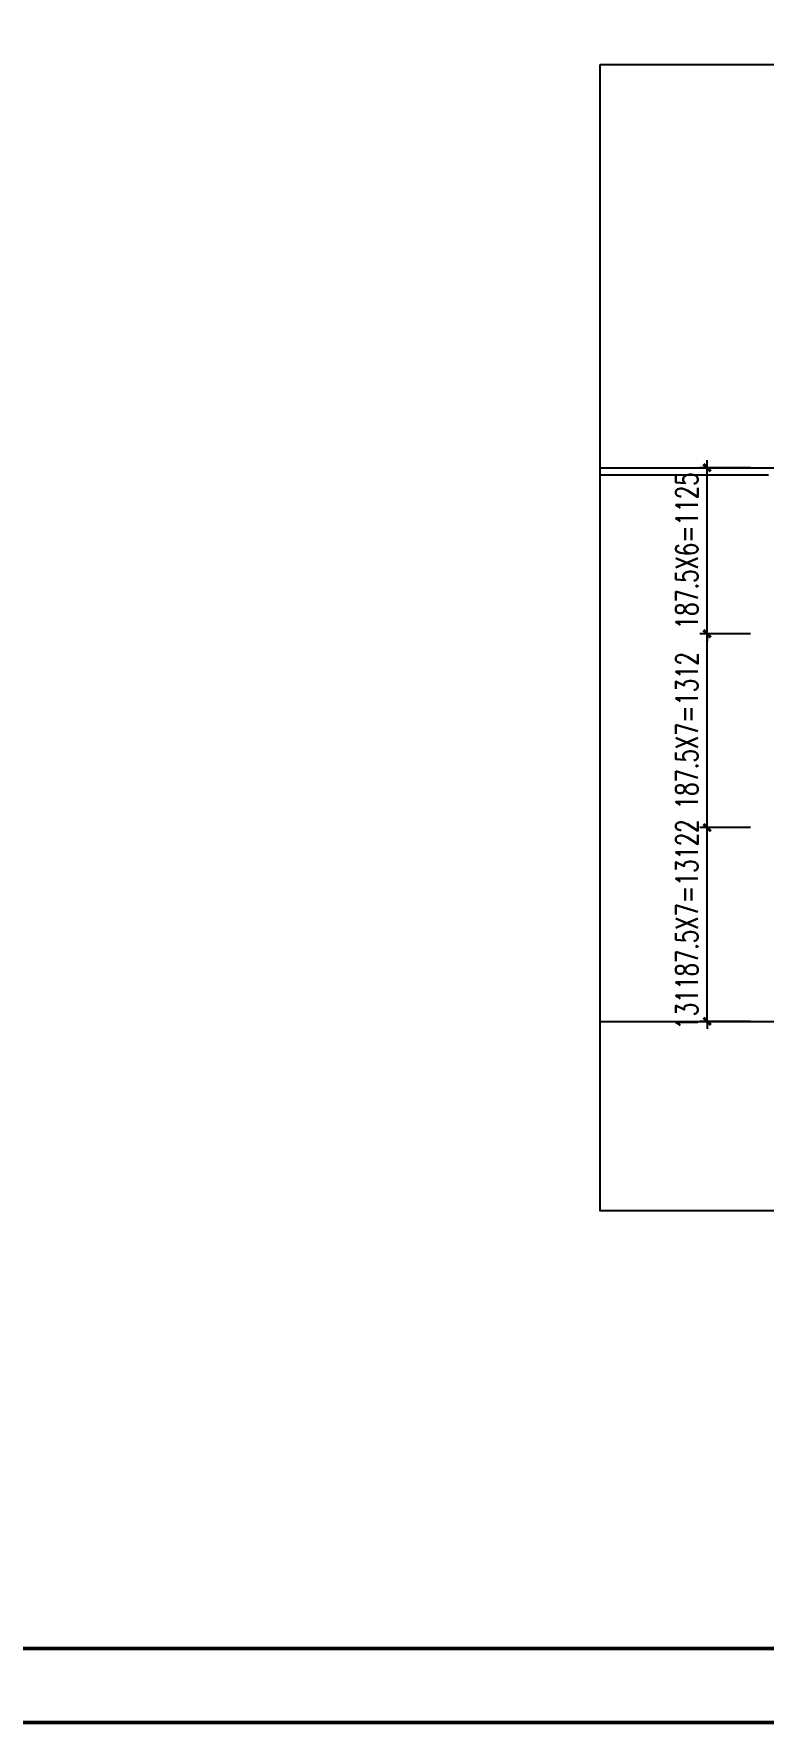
# Model space of a CAD drawing. Extents: x -222544 to -13848, y -31368 to 85559.
# Drawn here: x -35942 to -31005, y -31368 to -19918 of the extents above; entities that cross this region are included whole.
import ezdxf
from ezdxf.enums import TextEntityAlignment as Align
from ezdxf.xclip import XClip

# ---------------------------------------------------------------- set-up
doc = ezdxf.new("R2010")
doc.units = 0
doc.header["$LTSCALE"] = 1000
doc.header["$MEASUREMENT"] = 0
doc.header["$XCLIPFRAME"] = 0
doc.linetypes.add('10平面$0$DOTE', pattern=[2.42, 2, -0.2, 0.02, -0.2])
doc.linetypes.add('DOTE', pattern=[2.42, 2, -0.2, 0.02, -0.2])
doc.layers.get('Defpoints').update_dxf_attribs({"color": 210})
for name, color, linetype in [('0-cxFrame', 155, 'Continuous'), ('10平面$0$A-AXIS-DOTE', 14, '10平面$0$DOTE'), ('10平面$0$AS-WALL', 40, 'Continuous'), ('A-AXIS-DOTE', 14, 'DOTE'), ('A-AXIS-DP', 126, 'Continuous'), ('A-SFCE', 30, 'Continuous'), ('A-WINDOW', 140, 'Continuous'), ('DIM_SYMB', 3, 'Continuous')]:
    doc.layers.add(name, color=color, linetype=linetype)
doc.layers.add('0-cxText', color=131, linetype='Continuous', lineweight=25)
doc.styles.add('_TCH_DIM_T3', font='SIMPLEX', dxfattribs={"width": 0.705882, "bigfont": 'GBCBIG'})
doc.styles.add('cx_tuming', font='')
doc.styles.add('cx_tuqian1', font='')
doc.styles.add('黑体', font='', dxfattribs={"height": 12})
doc.styles.get('cx_tuming').set_extended_font_data('SimHei')
doc.styles.get('cx_tuqian1').set_extended_font_data('SimSun')
doc.styles.get('黑体').set_extended_font_data('SimHei')
doc.dimstyles.new('_TCH_ARCH&&50', dxfattribs={"dimtxt": 148.75, "dimasz": 50, "dimexe": 50, "dimexo": 50, "dimgap": 63.125, "dimtad": 1, "dimdec": 0, "dimzin": 0, "dimdsep": 46, "dimtxsty": '_TCH_DIM_T3', "dimblk": 'ARCHTICK', "dimcen": 0.09, "dimclrt": 7, "dimazin": 2, "dimtfac": 1, "dimtdec": 0, "dimtix": 1, "dimtmove": 2, "dimatfit": 3, "dimfxl": 0, "dimtolj": 1, "dimtzin": 0, "dimarcsym": 0})

# ---------------------------------------------------------------- blocks, each defined once
blk = doc.blocks.new('10平面$0$dote')
at = {"layer": '10平面$0$A-AXIS-DOTE'}
blk.add_line((91882.2, -264080), (91882.2, 36662.3), dxfattribs=at)
at = {"layer": '10平面$0$A-AXIS-DOTE', "ltscale": 2}
blk.add_line((98696.4, -255900), (-97273.6, -255900), dxfattribs=at)
blk = doc.blocks.new('10平面')
at = {"layer": '10平面$0$AS-WALL'}
blk.add_blockref('10平面$0$dote', (-220736.4, 804820), dxfattribs=at)
blk = doc.blocks.new('TK22.A1 L(Dragon)')
at = {"layer": '0-cxFrame', "color": 7, "const_width": 0.5}
blk.add_lwpolyline([(0, 0), (-841, 0), (-841, 594), (0, 594)], close=True, dxfattribs=at)
at = {"layer": '0-cxFrame', "const_width": 0.5}
blk.add_lwpolyline([(-80, 10), (-821, 10), (-821, 584), (-80, 584)], close=True, dxfattribs=at)
at = {"style": '黑体', "flags": 4}
blk.add_attdef('图幅', text='', height=3.3, dxfattribs=at).set_placement((-40, 3), align=Align.RIGHT)
at = {"layer": '0-cxText', "flags": 4}
for tag, height, style, p in [('建设单位', 3.5, 'cx_tuming', (-45, 240)), ('项目名称', 3.5, 'cx_tuming', (-45, 210)), ('子项名称', 3.5, 'cx_tuming', (-45, 180)), ('工程编号', 3.3, 'cx_tuqian1', (-35, 165)), ('图名1', 3.5, 'cx_tuming', (-45, 87)), ('图名2', 3.5, 'cx_tuming', (-45, 79)), ('图名3', 3.5, 'cx_tuming', (-45, 71)), ('出图日期', 3.3, 'cx_tuqian1', (-39, 60)), ('专业', 3.3, 'cx_tuqian1', (-55, 52)), ('图号', 3.3, 'cx_tuqian1', (-55, 44)), ('版次', 3.3, 'cx_tuqian1', (-20, 44))]:
    blk.add_attdef(tag, text='', height=height, dxfattribs=dict(at, style=style)).set_placement(p, align=Align.MIDDLE)
at = {"layer": 'Defpoints', "color": 6, "flags": 4}
for tag, height, style, p in [('tufu', 3.3, '黑体', (-12, 12)), ('dwfname', 4, 'cx_tuqian1', (-80, 3))]:
    blk.add_attdef(tag, text='', height=height, dxfattribs=dict(at, style=style)).set_placement(p, align=Align.RIGHT)
blk = doc.blocks.new('_ArchTick')
at = {"color": 0, "linetype": 'ByBlock', "const_width": 0.4}
blk.add_lwpolyline([(-0.5, -0.5), (0.5, 0.5)], dxfattribs=at)
blk = doc.blocks.new('*D194')
at = {"layer": 'A-AXIS-DP', "color": 0, "lineweight": -2, "transparency": 16777216}
for p, q in [((-31090, -22857), (-31434, -22857)), ((-31384, -22857), (-31384, -22807)), ((-31384, -23982), (-31384, -22857)), ((-31090, -23982), (-31434, -23982)), ((-31384, -23982), (-31384, -24032))]:
    blk.add_line(p, q, dxfattribs=at)
at = {"layer": 'Defpoints', "color": 0, "transparency": 16777216}
for p in [(-31384, -22857), (-31040, -22857), (-31040, -23982)]:
    blk.add_point(p, dxfattribs=at)
at = {"layer": 'A-AXIS-DP', "color": 0, "lineweight": -2, "transparency": 16777216, "xscale": 50, "yscale": 50, "zscale": 50}
for p, rotation in [((-31384, -22857), 270), ((-31384, -23982), 90)]:
    blk.add_blockref('_ArchTick', p, dxfattribs=dict(at, rotation=rotation))
at = {"layer": 'A-AXIS-DP', "color": 7, "transparency": 16777216, "insert": (-31521, -23420), "char_height": 148.75, "attachment_point": 5, "rotation": 90, "style": '_TCH_DIM_T3'}
blk.add_mtext('\\A1;187.5X6=1125', dxfattribs=at)
blk = doc.blocks.new('*D195')
at = {"layer": 'A-AXIS-DP', "color": 0, "lineweight": -2, "transparency": 16777216}
for p, q in [((-31090, -23982), (-31434, -23982)), ((-31384, -25295), (-31384, -23982)), ((-31090, -25295), (-31434, -25295))]:
    blk.add_line(p, q, dxfattribs=at)
at = {"layer": 'Defpoints', "color": 0, "transparency": 16777216}
for p in [(-31384, -23982), (-31040, -23982), (-31040, -25295)]:
    blk.add_point(p, dxfattribs=at)
at = {"layer": 'A-AXIS-DP', "color": 0, "lineweight": -2, "transparency": 16777216, "xscale": 50, "yscale": 50, "zscale": 50}
for p, rotation in [((-31384, -23982), 90), ((-31384, -25295), 270)]:
    blk.add_blockref('_ArchTick', p, dxfattribs=dict(at, rotation=rotation))
at = {"layer": 'A-AXIS-DP', "color": 7, "transparency": 16777216, "insert": (-31521, -24638), "char_height": 148.75, "attachment_point": 5, "rotation": 90, "style": '_TCH_DIM_T3'}
blk.add_mtext('\\A1;187.5X7=1312', dxfattribs=at)
blk = doc.blocks.new('*D196')
at = {"layer": 'A-AXIS-DP', "color": 0, "lineweight": -2, "transparency": 16777216}
for p, q in [((-31090, -25295), (-31434, -25295)), ((-31384, -25295), (-31384, -25245)), ((-31384, -26607), (-31384, -25295)), ((-31090, -26607), (-31434, -26607)), ((-31384, -26607), (-31384, -26657))]:
    blk.add_line(p, q, dxfattribs=at)
at = {"layer": 'Defpoints', "color": 0, "transparency": 16777216}
for p in [(-31384, -25295), (-31040, -25295), (-31040, -26607)]:
    blk.add_point(p, dxfattribs=at)
at = {"layer": 'A-AXIS-DP', "color": 0, "lineweight": -2, "transparency": 16777216, "xscale": 50, "yscale": 50, "zscale": 50}
for p, rotation in [((-31384, -25295), 270), ((-31384, -26607), 90)]:
    blk.add_blockref('_ArchTick', p, dxfattribs=dict(at, rotation=rotation))
at = {"layer": 'A-AXIS-DP', "color": 7, "transparency": 16777216, "insert": (-31521, -25951), "char_height": 148.75, "attachment_point": 5, "rotation": 90, "style": '_TCH_DIM_T3'}
blk.add_mtext('\\A1;131187.5X7=13122', dxfattribs=at)

msp = doc.modelspace()

# ---------------------------------------------------------------- linework, layer by layer
at = {"layer": 'A-AXIS-DOTE', "ltscale": 2}
for p, q in [((-32107.6, -22857.1), (-20881.7, -22857.1)), ((-32107.6, -26607.1), (-20881.7, -26607.1))]:
    msp.add_line(p, q, dxfattribs=at)
at = {"layer": 'A-SFCE'}
for p, q in [((-32107.6, -22857.1), (-30869.5, -22857.1)), ((-30969.5, -22907.1), (-32107.6, -22907.1))]:
    msp.add_line(p, q, dxfattribs=at)
at = {"layer": 'DIM_SYMB'}
msp.add_lwpolyline([(-32107.6, -20125.6), (-22894.6, -20125.6), (-22894.6, -27889.5), (-32107.6, -27889.5)], close=True, dxfattribs=at)

# ---------------------------------------------------------------- block references
at = {"layer": '0-cxFrame', "xscale": 50, "yscale": 50, "zscale": 50}
msp.add_blockref('TK22.A1 L(Dragon)', (-13860.5, -31355), dxfattribs=at)
at = {"layer": 'A-WINDOW'}
ref = msp.add_blockref('10平面', (96415.9, -617629.4), dxfattribs=at)
XClip(ref).set_block_clipping_path([(-138597.9348454606, 638955.4337286151), (-127699.4397844896, 643918.9745761734)])

# ---------------------------------------------------------------- dimensions: what is measured, and where the dimension line sits
at = {"layer": 'A-AXIS-DP'}
for p1, p2, text, picture, middle in [((-31039.5, -23982.1), (-31039.5, -22857.1), '187.5X6=1125', '*D194', (-31521.1, -23419.6)), ((-31039.5, -25294.6), (-31039.5, -23982.1), '187.5X7=1312', '*D195', (-31521.1, -24638.4)), ((-31039.5, -26607.1), (-31039.5, -25294.6), '131187.5X7=13122', '*D196', (-31521.1, -25950.9))]:
    dim = msp.add_aligned_dim(p1=p1, p2=p2, distance=344.1, text=text, dimstyle='_TCH_ARCH&&50', dxfattribs=at)
    dim.commit()
    dim.dimension.update_dxf_attribs({"geometry": picture, "text_midpoint": middle})

# ---------------------------------------------------------------- next in the draw order: block references
at = {"layer": 'A-WINDOW'}
ref = msp.add_blockref('10平面', (89760.1, -572410.9), dxfattribs=at)
XClip(ref).set_block_clipping_path([(-138649.4371028924, 547908.4159631686), (-127397.9057266749, 552712.4060170917)])

doc.saveas('drawing.dxf')
